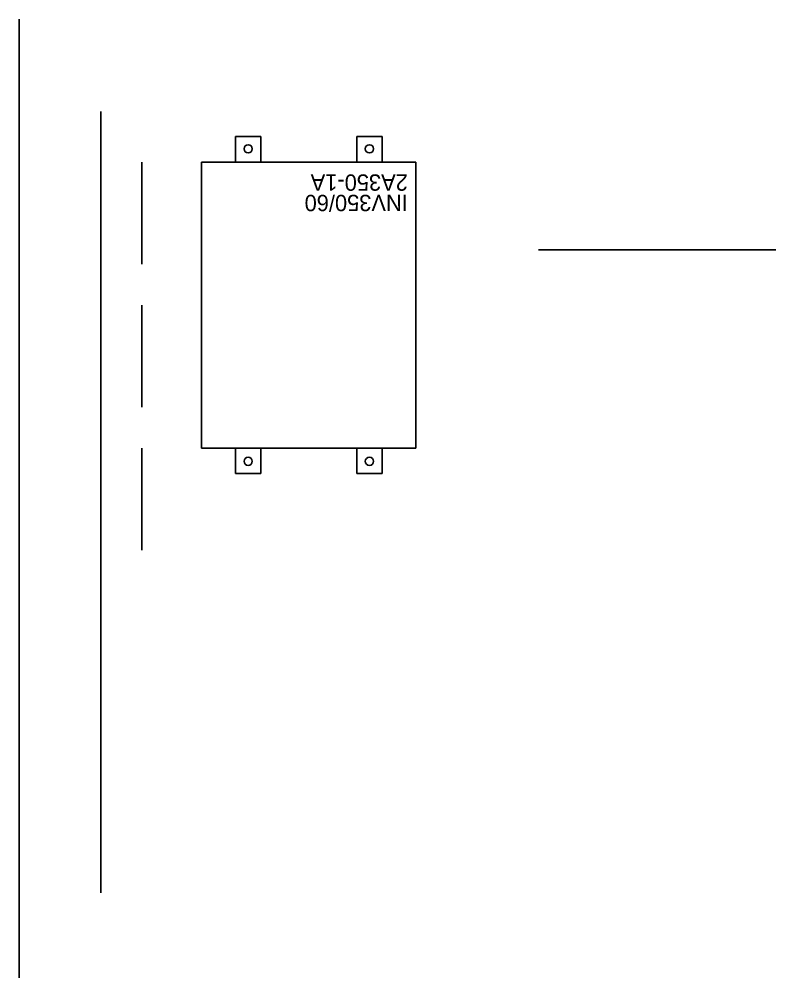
# Model space of a CAD drawing. Extents: x -319 to 2079, y -1329 to 4122.
# Drawn here: x 1609 to 2079, y 3525 to 4122 of the extents above; entities that cross this region are included whole.
import ezdxf

# ---------------------------------------------------------------- set-up
doc = ezdxf.new("R2010")
doc.units = 0
doc.header["$LTSCALE"] = 100
doc.header["$MEASUREMENT"] = 0
doc.layers.get('0').update_dxf_attribs({"linetype": 'CONTINUOUS'})
doc.layers.add('ELEM_CZOLOW', color=7, linetype='CONTINUOUS')

# ---------------------------------------------------------------- blocks, each defined once
blk = doc.blocks.new('SHELF')
for p, q in [((-1.24, 0.5), (-1.24, 0)), ((-1.24, 0.5), (17.85, 0.5)), ((17.888, 0), (17.85, 0.5)), ((-1.24, 0), (17.888, 0))]:
    blk.add_line(p, q)
blk = doc.blocks.new('ILS')
for p, q in [((0, 5), (0, 0)), ((2.5, 5), (0, 5)), ((2.5, 0), (2.5, 5)), ((0, 0), (2.5, 0))]:
    blk.add_line(p, q)
for tag, p in [('MODEL', (1.367, 0.3)), ('NAME', (0.7, 0.3))]:
    blk.add_attdef(tag, p, '', height=0.4, rotation=90)
blk = doc.blocks.new('R2S3')
at = {"extrusion": (-1.84043e-16, -1, 0)}
for p, q in [((7, 1, 5.5), (7, 1, 0.5)), ((9.5, 1, 5.5), (7, 1, 5.5)), ((7, 1, 0.5), (9.5, 1, 0.5)), ((9.5, 1, 0.5), (9.5, 1, 5.5))]:
    blk.add_line(p, q, dxfattribs=at)
at = {"extrusion": (0, -1, 0)}
ref = blk.add_blockref('ILS', (0, 0.5, -1), dxfattribs=at)
ref.add_attrib('MODEL', 'KNR-634', (1.367, 0.6, -1), dxfattribs={"extrusion": (0, -1, 0), "height": 0.4, "rotation": 90})
ref.add_attrib('NAME', 'VOR/ILS/MKR', (0.7, 0.6, -1), dxfattribs={"extrusion": (0, -1, 0), "height": 0.4, "rotation": 90})
ref = blk.add_blockref('ILS', (3.5, 0.5, -1), dxfattribs=at)
ref.add_attrib('MODEL', 'KNR-634', (4.867, 0.6, -1), dxfattribs={"extrusion": (0, -1, 0), "height": 0.4, "rotation": 90})
ref.add_attrib('NAME', 'VOR/ILS/MKR', (4.2, 0.6, -1), dxfattribs={"extrusion": (0, -1, 0), "height": 0.4, "rotation": 90})
blk.add_blockref('SHELF', (0, 0), dxfattribs=at)
at = {"extrusion": (-1.84043e-16, -1, 0)}
for tag, p in [('COAX_SWITCH', (7.7, 0.8, -1)), ('CS', (8.367, 0.8, -1))]:
    blk.add_attdef(tag, p, '', height=0.4, rotation=90, dxfattribs=at)
blk = doc.blocks.new('3U')
for p, q in [((16.69, 5.18), (0, 5.18)), ((0, 5.18), (0, 0)), ((16.69, 0), (16.69, 5.18)), ((0, 0), (16.69, 0))]:
    blk.add_line(p, q)
blk = doc.blocks.new('RACK19')
for p, q in [((23.47, 47.2), (0, 47.2)), ((0, 47.2), (0, 0)), ((23.47, 0), (23.47, 47.2)), ((0, 0), (23.47, 0))]:
    blk.add_line(p, q)
blk = doc.blocks.new('3U42TE')
for p, q in [((0, 5.18), (8.4, 5.18)), ((0, 0), (0, 5.18)), ((8.4, 0), (8.4, 5.18)), ((8.4, 0), (0, 0))]:
    blk.add_line(p, q)
for tag, p in [('NAME', (0.2, 0.7)), ('MODEL', (0.2, 0.2))]:
    blk.add_attdef(tag, p, '', height=0.4)
blk = doc.blocks.new('SUBRACK3U')
for p, q in [((16.8, 5.18), (0, 5.18)), ((0, 5.18), (0, 0)), ((16.8, 0), (16.8, 5.18)), ((0, 0), (16.8, 0))]:
    blk.add_line(p, q)
blk = doc.blocks.new('INV500')
for p, q in [((0, 8.984), (5.812, 8.984)), ((0, 8.984), (0, 0)), ((5.812, 0), (5.812, 8.984)), ((0, 0), (5.812, 0))]:
    blk.add_line(p, q)
for tag, p in [('NAME', (0.3, 2.2)), ('MODEL', (0.3, 0.8))]:
    blk.add_attdef(tag, p, '', height=0.4)
blk = doc.blocks.new('INV')
for p, q in [((0.83, 7.625), (0.83, 7)), ((1.14, 7.625), (0.83, 7.625)), ((1.14, 7.625), (1.45, 7.625)), ((1.45, 7.625), (1.45, 7)), ((3.8, 7.625), (3.8, 7)), ((4.11, 7.625), (3.8, 7.625)), ((4.11, 7.625), (4.42, 7.625)), ((4.42, 7.625), (4.42, 7)), ((0, 7), (5.25, 7)), ((0, 7), (0, 0)), ((5.25, 0), (5.25, 7)), ((5.25, 0), (0, 0)), ((0.83, -0.625), (0.83, 0)), ((1.45, -0.625), (1.45, 0)), ((3.8, -0.625), (3.8, 0)), ((4.42, -0.625), (4.42, 0)), ((1.14, -0.625), (0.83, -0.625)), ((1.14, -0.625), (1.45, -0.625)), ((4.11, -0.625), (3.8, -0.625)), ((4.11, -0.625), (4.42, -0.625))]:
    blk.add_line(p, q)
for centre in [(1.14, 7.325), (4.11, 7.325), (1.14, -0.325), (4.11, -0.325)]:
    blk.add_circle(centre, 0.101)
for tag, p in [('NAME', (0.2, 0.8, 2.675)), ('MODEL', (0.2, 0.3, 2.675))]:
    blk.add_attdef(tag, p, '', height=0.4)
blk = doc.blocks.new('R2S1')
at = {"extrusion": (-1, 1.84206e-16, 1.22677e-16)}
ref = blk.add_blockref('INV500', (-16.53, 0.5, -2.15), dxfattribs=at)
ref.add_attrib('NAME', 'INV500', (-16.23, 2.7, -2.15), dxfattribs={"extrusion": (-1, 1.84206e-16, 1.22677e-16), "height": 0.4})
ref.add_attrib('MODEL', '2A500-1A', (-16.23, 1.3, -2.15), dxfattribs={"extrusion": (-1, 1.84206e-16, 1.22677e-16), "height": 0.4})
at = {"rotation": 270}
blk.add_blockref('INV', (0, 7.718, 0.5), dxfattribs=at).add_auto_attribs({'NAME': 'INV350/60', 'MODEL': '2A350-1A'})
at = {"extrusion": (0, -1, 0)}
blk.add_blockref('SHELF', (0, 0), dxfattribs=at)
blk = doc.blocks.new('8UFP')
for p, q in [((16.8, 13.995), (0, 13.995)), ((0, 13.995), (0, 0)), ((16.8, 0), (16.8, 13.995)), ((0, 0), (16.8, 0))]:
    blk.add_line(p, q)
for tag, p in [('NAME', (0.3, 2.2)), ('MODEL', (0.3, 0.8))]:
    blk.add_attdef(tag, p, '', height=0.4)
blk = doc.blocks.new('SZAFA2')
for name, p in [('R2S1', (-19.97, 2, 2.6)), ('R2S3', (-19.97, 2, 13.03))]:
    blk.add_blockref(name, p)
at = {"extrusion": (0, -1, 0)}
for name, p in [('3U', (-19.97, 25.21, -2)), ('SUBRACK3U', (-19.97, 20.03, -2)), ('RACK19', (-23.47, 0))]:
    blk.add_blockref(name, p, dxfattribs=at)
ref = blk.add_blockref('3U42TE', (-19.97, 20.03, -2), dxfattribs=at)
ref.add_attrib('NAME', 'NAV-CL', (-19.77, 20.73, -2), dxfattribs={"extrusion": (0, -1, 0), "height": 0.4})
at = {"extrusion": (-2.22045e-16, -1, 0)}
ref = blk.add_blockref('8UFP', (-19.97, 30.39, -2), dxfattribs=at)
ref.add_attrib('NAME', 'not used', (-19.67, 32.59, -2), dxfattribs={"extrusion": (-2.22045e-16, -1, 0), "height": 0.4})
at = {"extrusion": (0, -1, 0)}
ref = blk.add_blockref('3U42TE', (-11.57, 20.03, -2), dxfattribs=at)
ref.add_attrib('NAME', 'NAV-CL', (-11.37, 20.73, -2), dxfattribs={"extrusion": (0, -1, 0), "height": 0.4})
blk.add_text('Calibration instrument NAV 2000R', height=0.45, dxfattribs=at).set_placement((-18.97, 26.21, -2))

msp = doc.modelspace()

# ---------------------------------------------------------------- block references
at = {"layer": 'ELEM_CZOLOW', "xscale": 25.4, "yscale": 25.4, "zscale": 25.4, "rotation": 270}
msp.add_blockref('SZAFA2', (1608.66734, 3525.46526, -826.54432), dxfattribs=at)

doc.saveas('drawing.dxf')
